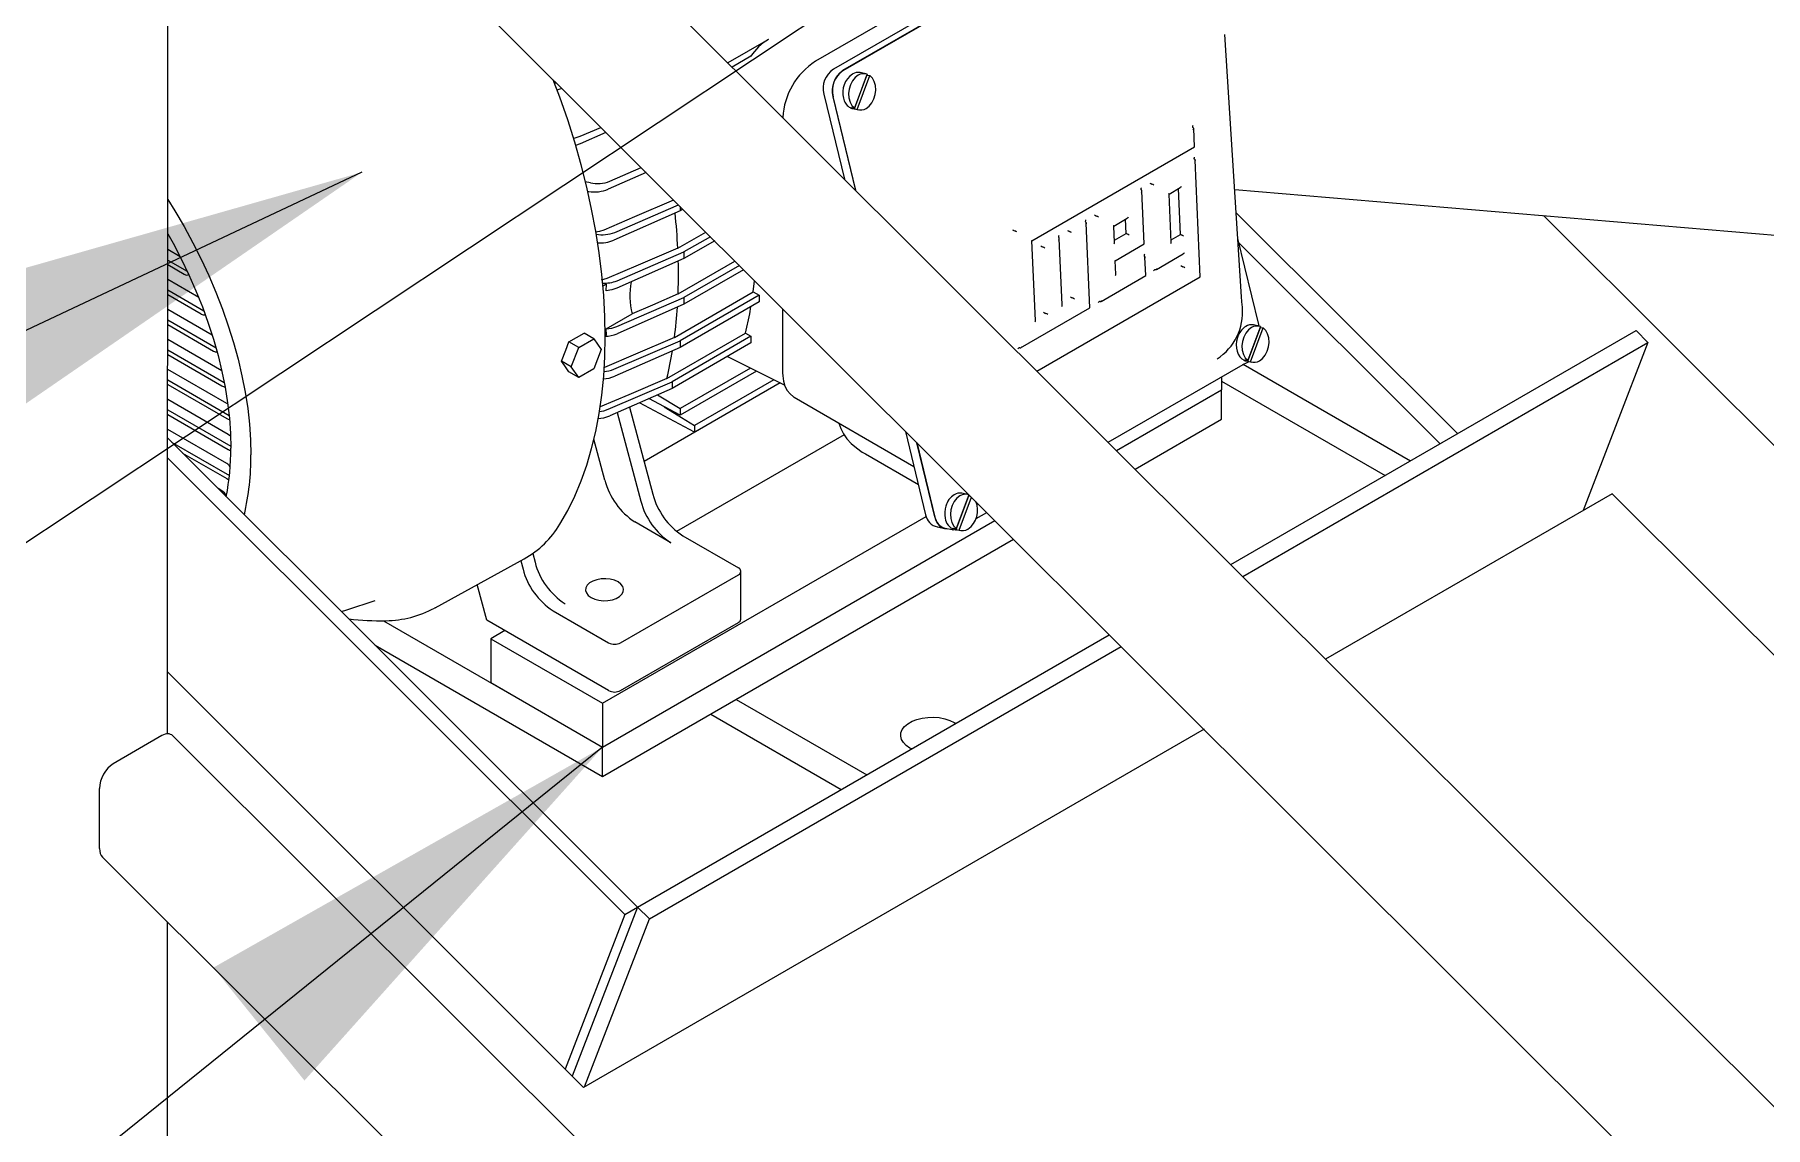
# Model space of a CAD drawing. Header units: millimetres. Extents: x 0 to 55611, y 0 to 32827.
# Drawn here: x 42635.4 to 43125.7, y 12309.5 to 12619.1 of the extents above; entities that cross this region are included whole.
import ezdxf

# ---------------------------------------------------------------- set-up
doc = ezdxf.new("R2010")
doc.units = ezdxf.units.MM
doc.header["$LTSCALE"] = 10
doc.linetypes.add('SLD-Continua', pattern=[0])
doc.layers.add('EQUIPO', color=30, linetype='SLD-Continua')
doc.layers.add('STRUC', color=5, linetype='SLD-Continua')
doc.styles.add('1', font='romans.shx', dxfattribs={"height": 125})
doc.dimstyles.new('50', dxfattribs={"dimscale": 0, "dimtxt": 125, "dimasz": 125, "dimexe": 125, "dimexo": 125, "dimgap": 50, "dimtad": 1, "dimdec": 0, "dimlfac": 49.861111, "dimzin": 1, "dimtxsty": '1', "dimcen": 2.5, "dimclrd": 1, "dimclre": 1, "dimadec": 0, "dimazin": 0, "dimtfac": 1, "dimtdec": 0, "dimtmove": 0, "dimatfit": 3, "dimfxl": 1, "dimtzin": 1, "dimarcsym": 0})

msp = doc.modelspace()

# ---------------------------------------------------------------- linework, layer by layer
at = {"color": 7, "linetype": 'SLD-Continua', "lineweight": 25}
for p, q in [((42944.31, 12656.9), (42861.72, 12609.23)), ((42946.91, 12656.53), (42864.32, 12608.85)), ((42946.87, 12656.42), (42864.39, 12608.81)), ((42918.85, 12647.43), (42856.63, 12611.5)), ((42843.3, 12617.7), (42831.84, 12611.08)), ((42977.35, 12544.81), (42972.62, 12619.05)), ((42838.29, 12612.91), (42833.04, 12609.88)), ((42782.62, 12605.39), (42783.17, 12605.44)), ((42867.67, 12598.02), (42871.24, 12607.59)), ((42871.26, 12607.85), (42867.69, 12598.27)), ((42868.47, 12597.85), (42872.04, 12607.43)), ((42870.9, 12607.95), (42869.28, 12608.28)), ((42871.24, 12607.59), (42872.04, 12607.43)), ((42859.01, 12602.22), (42864.84, 12578.15)), ((42861.58, 12601.51), (42868.01, 12574.98)), ((42868.09, 12574.9), (42861.66, 12601.47)), ((42866.88, 12598.44), (42867.69, 12598.27)), ((42867.22, 12598.08), (42868.84, 12597.76)), ((42867.67, 12598.02), (42868.47, 12597.85)), ((42789.98, 12590.25), (42795.86, 12592.78)), ((42797.29, 12591.35), (42789.98, 12588.13)), ((42964.01, 12587.25), (42963.78, 12592.46)), ((42789.98, 12588.13), (42788.62, 12587.67)), ((42917.96, 12560.66), (42964.01, 12587.25)), ((42798.36, 12577.53), (42807.29, 12581.37)), ((42965.62, 12550.48), (42964.18, 12583.47)), ((42792.89, 12577.04), (42791.42, 12577.34)), ((42808.67, 12580), (42797.91, 12575.26)), ((42792.03, 12574.64), (42792.44, 12574.58)), ((42816.45, 12572.13), (42816.51, 12572.16)), ((42949.8, 12559.76), (42949.14, 12574.79)), ((42956.81, 12573.88), (42959.99, 12575.72)), ((42957.41, 12560.28), (42956.81, 12573.89)), ((42960.04, 12562.42), (42959.47, 12575.42)), ((42818.29, 12569.1), (42799.51, 12560.83)), ((42799.79, 12563.03), (42817.87, 12570.81)), ((42818.29, 12570.39), (42818.29, 12569.1)), ((42819.11, 12569.57), (42818.29, 12569.1)), ((42941.13, 12564.83), (42944.96, 12567.04)), ((42944.61, 12562.72), (42944.43, 12566.74)), ((42817.64, 12558.56), (42825.56, 12563.13)), ((42826.89, 12561.81), (42819.39, 12557.49)), ((42926.55, 12542.47), (42925.72, 12561.27)), ((42934.37, 12541.64), (42933.31, 12565.66)), ((42941.33, 12560.21), (42941.13, 12564.83)), ((42941.31, 12560.82), (42944.61, 12562.72)), ((42944.89, 12562.58), (42944.61, 12562.72)), ((42957.38, 12560.89), (42960.04, 12562.42)), ((42960.32, 12562.27), (42960.04, 12562.42)), ((42982.19, 12536.98), (42976.3, 12561.3)), ((42676.69, 12556.11), (42673.17, 12558.14)), ((42800.44, 12549.34), (42819.39, 12557.49)), ((42828.09, 12560.61), (42819.39, 12555.59)), ((42819.39, 12557.49), (42819.39, 12555.59)), ((42918.95, 12538.08), (42917.96, 12560.67)), ((42941.56, 12555), (42949.8, 12559.76)), ((42953.23, 12552.53), (42960.82, 12556.91)), ((42673.17, 12555.2), (42678.69, 12552.01)), ((42673.17, 12553.89), (42677.84, 12551.2)), ((42819.39, 12555.59), (42800.35, 12547.21)), ((42817.73, 12545.58), (42833.84, 12554.87)), ((42835.1, 12553.62), (42819.39, 12544.55)), ((42836.3, 12552.42), (42819.39, 12542.66)), ((42941.73, 12551.23), (42941.56, 12555.01)), ((42950.19, 12550.78), (42949.97, 12555.99)), ((42681.94, 12544.59), (42673.17, 12549.65)), ((42673.17, 12546.71), (42683.41, 12540.8)), ((42797.58, 12549.95), (42795.97, 12549.45)), ((42797.4, 12548.33), (42796.29, 12548.57)), ((42797.4, 12548.33), (42796.45, 12547.78)), ((42797.35, 12546.5), (42797.4, 12548.33)), ((42839.04, 12546.18), (42839.39, 12549.33)), ((42919.34, 12523.75), (42965.62, 12550.47)), ((42937.55, 12543.48), (42950.19, 12550.78)), ((42673.17, 12545.4), (42682.67, 12539.91)), ((42800.35, 12536.36), (42819.39, 12544.55)), ((42819.39, 12542.66), (42800.44, 12534.32)), ((42816.71, 12533.29), (42839.04, 12546.18)), ((42840.68, 12545.24), (42818.29, 12532.32)), ((42840.68, 12543.35), (42818.29, 12530.42)), ((42819.39, 12544.55), (42819.39, 12542.66)), ((42839.04, 12546.18), (42840.68, 12545.24)), ((42840.68, 12545.24), (42840.68, 12543.35)), ((42914.77, 12530.33), (42934.36, 12541.64)), ((42685.77, 12533.88), (42673.16, 12541.16)), ((42673.16, 12538.22), (42686.83, 12530.33)), ((42673.16, 12536.91), (42686.15, 12529.42)), ((42797.35, 12535.72), (42804.75, 12539.99)), ((42847.34, 12541.4), (42847.34, 12523.21)), ((42982.33, 12536.47), (42980.72, 12536.8)), ((42982.35, 12536.49), (42982.19, 12536.98)), ((42688.47, 12523.83), (42673.16, 12532.67)), ((42786.82, 12532.04), (42791.14, 12534.45)), ((42789.6, 12530.43), (42786.82, 12532.04)), ((42789.6, 12530.43), (42793.85, 12532.88)), ((42793.85, 12532.88), (42791.14, 12534.45)), ((42793.85, 12532.88), (42795.97, 12529.86)), ((42797.4, 12533.95), (42797.1, 12533.78)), ((42797.4, 12533.95), (42797.35, 12535.72)), ((42799.51, 12524.24), (42818.29, 12532.32)), ((42814.56, 12521.66), (42836.81, 12534.51)), ((42838.37, 12533.61), (42816.06, 12520.73)), ((42838.37, 12531.72), (42816.06, 12518.84)), ((42818.29, 12532.32), (42818.29, 12530.42)), ((42836.81, 12534.51), (42838.37, 12533.61)), ((42838.37, 12533.61), (42838.37, 12531.72)), ((42976.43, 12533.89), (42976.19, 12533.24)), ((42979.1, 12526.54), (42982.67, 12536.11)), ((42982.69, 12536.37), (42979.12, 12526.79)), ((42979.91, 12526.37), (42983.48, 12535.95)), ((42982.67, 12536.11), (42983.48, 12535.95)), ((42673.16, 12529.73), (42689.16, 12520.49)), ((42673.16, 12528.42), (42688.51, 12519.56)), ((42787.48, 12524.96), (42789.6, 12530.43)), ((42795.97, 12529.86), (42793.85, 12524.39)), ((42818.29, 12530.42), (42799.79, 12522.28)), ((42831.69, 12527.86), (42847.92, 12519.76)), ((42978.31, 12526.96), (42979.12, 12526.79)), ((42689.87, 12514.53), (42673.16, 12524.18)), ((42787.48, 12524.96), (42784.72, 12526.55)), ((42789.6, 12521.94), (42786.82, 12523.54)), ((42789.6, 12521.94), (42787.48, 12524.96)), ((42793.85, 12524.39), (42789.6, 12521.94)), ((42838.21, 12524.61), (42818.29, 12513.11)), ((42839.96, 12523.73), (42818.29, 12511.22)), ((42939.56, 12503.57), (42977.77, 12525.63)), ((42971.7, 12522.13), (42971.7, 12518.43)), ((42977.83, 12525.66), (43025.21, 12498.31)), ((42978.66, 12526.6), (42980.27, 12526.27)), ((42979.1, 12526.54), (42979.91, 12526.37)), ((42673.16, 12521.24), (42690.54, 12511.2)), ((42673.16, 12519.93), (42689.87, 12510.28)), ((42797.91, 12512.93), (42816.06, 12520.73)), ((42816.06, 12518.84), (42798.36, 12511.05)), ((42846.62, 12520.4), (42808.09, 12498.16)), ((42811.94, 12517.03), (42818.29, 12513.11)), ((42816.06, 12520.73), (42816.06, 12518.84)), ((42844.86, 12521.28), (42822.4, 12508.32)), ((42846.61, 12520.41), (42822.4, 12506.43)), ((42941.91, 12501.23), (42971.7, 12518.43)), ((42971.7, 12520.91), (43018.02, 12494.16)), ((42971.7, 12510.13), (42971.7, 12518.43)), ((42690.32, 12505.78), (42673.16, 12515.69)), ((42673.16, 12512.75), (42691.03, 12502.43)), ((42690.17, 12514.33), (42689.87, 12514.53)), ((42804, 12513.53), (42810.57, 12488.88)), ((42822.4, 12506.43), (42806.84, 12514.78)), ((42818.29, 12511.22), (42809.48, 12515.95)), ((42813.82, 12513.62), (42822.4, 12508.32)), ((42818.29, 12513.11), (42818.29, 12511.22)), ((42850.63, 12516.33), (42884.54, 12496.75)), ((42689.87, 12497.54), (42673.15, 12507.2)), ((42673.16, 12511.44), (42690.32, 12501.53)), ((42800.49, 12511.99), (42807.18, 12486.92)), ((42822.4, 12508.32), (42822.4, 12506.43)), ((42947.17, 12495.97), (42971.7, 12510.13)), ((42674.26, 12503.62), (42690.64, 12494.16)), ((42796.99, 12492.79), (42793.89, 12504.43)), ((42864.75, 12505.71), (42817.3, 12478.32)), ((42882.14, 12506.67), (42887.85, 12483.06)), ((42885.31, 12503.51), (42890.43, 12482.35)), ((42890.47, 12482.45), (42885.39, 12503.42)), ((42677.36, 12500.52), (42689.87, 12493.3)), ((42870.77, 12500.27), (42885.79, 12491.6)), ((42688.51, 12489.84), (42687.46, 12490.45)), ((42896.51, 12478.86), (42900.08, 12488.43)), ((42900.1, 12488.69), (42896.53, 12479.12)), ((42897.32, 12478.7), (42900.8, 12488.04)), ((42899.74, 12488.79), (42898.12, 12489.12)), ((42900.08, 12488.43), (42900.49, 12488.35)), ((42902.15, 12481.98), (42905.15, 12483.71)), ((42796.33, 12429.64), (42888, 12482.56)), ((42796.33, 12417.19), (42907.49, 12481.37)), ((42815.68, 12475.13), (42805.5, 12481.01)), ((42891.13, 12479.58), (42893.28, 12479.15)), ((42893.32, 12479.25), (42895.46, 12478.82)), ((42895.72, 12478.87), (42895.48, 12478.92)), ((42895.5, 12478.81), (42895.74, 12478.81)), ((42895.72, 12479.28), (42896.53, 12479.12)), ((42896.06, 12478.92), (42897.68, 12478.6)), ((42896.33, 12478.81), (42896.64, 12478.81)), ((42896.51, 12478.86), (42897.32, 12478.7)), ((42796.33, 12408.9), (42912.76, 12476.11)), ((42819.08, 12477.09), (42834.8, 12468.01)), ((42748.89, 12456.68), (42774.14, 12470.55)), ((42773.17, 12470.01), (42773.8, 12467.65)), ((42776.55, 12472.05), (42777.2, 12469.61)), ((42763.52, 12453.15), (42760.83, 12463.24)), ((42801.42, 12446.78), (42834.8, 12466.05)), ((42835.5, 12453.48), (42835.5, 12467.03)), ((42748.89, 12456.68), (42748.73, 12456.59)), ((42782.31, 12455.86), (42798.03, 12446.78)), ((42734.25, 12453.03), (42796.33, 12417.19)), ((42798.03, 12433.23), (42763.52, 12453.15)), ((42768.61, 12450.21), (42764.65, 12447.93)), ((42801.42, 12433.23), (42834.8, 12452.5)), ((42731.9, 12446.1), (42796.33, 12408.9)), ((42764.65, 12447.93), (42796.33, 12429.64)), ((42764.65, 12447.93), (42764.65, 12435.48)), ((42764.65, 12435.48), (42796.33, 12417.19)), ((42796.33, 12429.64), (42796.33, 12417.19)), ((42834.15, 12430.73), (42871.15, 12409.38)), ((42826.97, 12426.58), (42863.96, 12405.23)), ((42895.96, 12424.2), (42896.39, 12423.95)), ((42796.33, 12408.9), (42796.33, 12417.19)), ((42883.82, 12416.69), (42883.39, 12416.94))]:
    msp.add_line(p, q, dxfattribs=at)
at = {"color": 7, "linetype": 'SLD-Continua', "lineweight": 25, "flags": 128}
for points in [[(42784.26, 12601.32), (42782.66, 12605.53), (42782.37, 12606.24)], [(42868.73, 12607.55), (42867.86, 12606.88), (42867.11, 12605.96), (42866.53, 12604.86), (42866.16, 12603.62), (42866.02, 12602.35), (42866.11, 12601.1), (42866.44, 12599.96), (42866.97, 12599), (42867.69, 12598.27)], [(42871, 12598.16), (42871.87, 12598.83), (42872.62, 12599.74), (42873.2, 12600.85), (42873.57, 12602.08), (42873.71, 12603.36), (42873.62, 12604.61), (42873.29, 12605.75), (42872.76, 12606.71), (42872.04, 12607.43)], [(42784.83, 12603.78), (42783.62, 12603.37), (42783.44, 12603.35)], [(42797.1, 12533.45), (42796.99, 12539.23), (42796.66, 12545.11), (42796.12, 12551.1), (42795.37, 12557.19), (42794.4, 12563.35), (42793.22, 12569.58), (42791.84, 12575.86), (42790.24, 12582.19), (42788.45, 12588.55), (42786.45, 12594.93), (42784.26, 12601.32)], [(42963.65, 12592.7), (42963.58, 12592.77), (42963.55, 12592.87), (42963.54, 12593), (42963.58, 12593.18), (42963.65, 12593.34)], [(42963.66, 12592.7), (42963.65, 12592.7), (42963.65, 12592.7)], [(42963.67, 12592.69), (42963.67, 12592.69), (42963.66, 12592.7)], [(42963.67, 12592.05), (42963.76, 12592.26), (42963.78, 12592.48), (42963.76, 12592.57), (42963.72, 12592.64), (42963.67, 12592.69)], [(42788.04, 12589.71), (42788.28, 12589.73), (42789.98, 12590.25)], [(42963.88, 12587.33), (42963.98, 12587.27), (42964.01, 12587.25)], [(42964.05, 12583.71), (42963.99, 12583.77), (42963.94, 12583.87), (42963.93, 12584.01), (42963.97, 12584.19), (42964.04, 12584.36)], [(42964.05, 12583.71), (42964.12, 12583.66), (42964.17, 12583.55), (42964.18, 12583.42), (42964.14, 12583.24), (42964.07, 12583.07)], [(42960.28, 12576.04), (42960.15, 12575.85), (42959.99, 12575.72)], [(42673.17, 12572.31), (42675.16, 12569.14), (42677.8, 12564.65), (42680.29, 12560.09), (42682.63, 12555.45), (42684.81, 12550.77), (42686.82, 12546.05), (42688.66, 12541.31), (42690.32, 12536.56), (42691.8, 12531.82), (42693.09, 12527.09), (42694.19, 12522.4), (42695.09, 12517.76), (42695.8, 12513.18), (42696.3, 12508.68), (42696.61, 12504.27), (42696.71, 12499.97)], [(42816.45, 12572.13), (42805.38, 12567.39), (42796.68, 12563.67)], [(42949.02, 12575.03), (42948.95, 12575.09), (42948.91, 12575.19), (42948.9, 12575.33), (42948.93, 12575.51), (42949, 12575.68)], [(42949.03, 12574.39), (42949.12, 12574.61), (42949.14, 12574.83), (42949.11, 12574.92), (42949.07, 12574.99), (42949.02, 12575.03)], [(42956.81, 12573.89), (42956.81, 12573.89), (42956.77, 12573.91), (42956.69, 12573.96)], [(42933.18, 12566.54), (42933.09, 12566.33), (42933.07, 12566.11), (42933.09, 12566.02), (42933.13, 12565.95), (42933.18, 12565.91)], [(42945.25, 12567.36), (42945.11, 12567.17), (42944.95, 12567.04)], [(42673.17, 12562.63), (42674.65, 12559.98), (42676.98, 12555.54), (42679.15, 12551.04), (42681.15, 12546.49), (42682.99, 12541.92), (42684.65, 12537.33), (42686.12, 12532.74), (42687.41, 12528.18), (42688.51, 12523.64), (42689.41, 12519.15), (42690.12, 12514.72), (42690.63, 12510.36), (42690.93, 12506.1), (42691.03, 12501.94)], [(42796.68, 12563.67), (42795.43, 12563.26), (42794.36, 12563.09)], [(42913.05, 12563.48), (42913.05, 12563.49), (42913.04, 12563.49)], [(42913.05, 12563.48), (42913.06, 12563.48), (42913.07, 12563.47)], [(42925.59, 12562.16), (42925.5, 12561.95), (42925.48, 12561.73), (42925.5, 12561.64), (42925.54, 12561.57), (42925.59, 12561.52)], [(42925.59, 12561.52), (42925.59, 12561.52), (42925.6, 12561.51)], [(42925.61, 12561.51), (42925.61, 12561.51), (42925.6, 12561.51)], [(42925.61, 12560.87), (42925.7, 12561.08), (42925.72, 12561.3), (42925.7, 12561.39), (42925.66, 12561.46), (42925.61, 12561.51)], [(42928.62, 12563.27), (42928.63, 12563.27), (42928.63, 12563.26)], [(42928.63, 12563.26), (42928.64, 12563.26), (42928.65, 12563.26)], [(42933.18, 12565.91), (42933.18, 12565.9), (42933.19, 12565.9)], [(42933.19, 12565.9), (42933.2, 12565.89), (42933.21, 12565.89)], [(42933.21, 12565.89), (42933.27, 12565.83), (42933.3, 12565.72), (42933.31, 12565.59), (42933.28, 12565.42), (42933.21, 12565.25)], [(42941.13, 12564.83), (42941.13, 12564.83), (42941.09, 12564.86), (42941, 12564.91)], [(42817.64, 12558.56), (42806.41, 12553.74), (42797.58, 12549.95)], [(42917.84, 12560.74), (42917.93, 12560.69), (42917.96, 12560.67)], [(42921.03, 12558.89), (42921.03, 12558.89), (42921.04, 12558.88)], [(42921.06, 12558.87), (42921.05, 12558.88), (42921.04, 12558.88)], [(42949.67, 12559.84), (42949.77, 12559.78), (42949.79, 12559.76)], [(42949.83, 12556.87), (42949.75, 12556.65), (42949.73, 12556.43), (42949.75, 12556.34), (42949.79, 12556.27), (42949.84, 12556.23)], [(42949.84, 12556.23), (42949.91, 12556.17), (42949.96, 12556.07), (42949.97, 12555.93), (42949.93, 12555.75), (42949.86, 12555.58)], [(42961.11, 12557.23), (42960.97, 12557.04), (42960.82, 12556.91)], [(42941.44, 12555.08), (42941.53, 12555.03), (42941.56, 12555.01)], [(42952.42, 12552.15), (42952.55, 12552.34), (42952.73, 12552.48), (42952.82, 12552.51), (42952.9, 12552.52), (42952.97, 12552.5)], [(42952.97, 12552.5), (42953.05, 12552.48), (42953.16, 12552.5), (42953.28, 12552.57), (42953.42, 12552.7), (42953.52, 12552.85)], [(42800.35, 12547.21), (42798.93, 12546.74), (42797.35, 12546.5)], [(42941.62, 12550.83), (42941.71, 12551.05), (42941.72, 12551.23)], [(42950.19, 12550.78), (42950.19, 12550.78), (42950.15, 12550.81), (42950.07, 12550.86)], [(42965.62, 12550.48), (42965.62, 12550.48), (42965.58, 12550.51), (42965.5, 12550.55)], [(42817.73, 12545.58), (42810.46, 12542.45), (42804.75, 12539.99)], [(42836.81, 12534.51), (42838.01, 12539.92), (42838.37, 12542.02)], [(42929.44, 12544.46), (42929.45, 12544.46), (42929.46, 12544.46)], [(42929.46, 12544.46), (42929.47, 12544.45), (42929.47, 12544.45)], [(42934.36, 12541.64), (42934.36, 12541.64), (42934.32, 12541.67), (42934.24, 12541.72)], [(42937.29, 12543.44), (42937.2, 12543.47), (42937.09, 12543.44), (42936.97, 12543.38), (42936.84, 12543.25), (42936.74, 12543.09)], [(42937.29, 12543.44), (42937.37, 12543.42), (42937.48, 12543.45), (42937.6, 12543.51), (42937.73, 12543.64), (42937.84, 12543.8)], [(42977.58, 12541.81), (42977.46, 12543.33), (42977.35, 12544.82)], [(42918.85, 12537.68), (42918.93, 12537.89), (42918.95, 12538.08)], [(42921.87, 12540.07), (42921.86, 12540.08), (42921.85, 12540.08)], [(42921.88, 12540.07), (42921.87, 12540.07), (42921.87, 12540.07)], [(42784.26, 12480.41), (42786.45, 12484.27), (42788.45, 12488.34), (42790.24, 12492.63), (42791.84, 12497.12), (42793.22, 12501.8), (42794.4, 12506.67), (42795.37, 12511.71), (42796.12, 12516.92), (42796.66, 12522.29), (42796.99, 12527.8), (42797.1, 12533.45)], [(42784.72, 12526.55), (42785.91, 12529.62), (42786.82, 12532.04)], [(42816.71, 12533.29), (42805.62, 12528.53), (42796.9, 12524.78)], [(42797.35, 12535.72), (42798.92, 12535.92), (42800.35, 12536.36)], [(42976.19, 12533.24), (42975.94, 12532.26), (42975.84, 12531.26), (42975.88, 12530.27), (42976.07, 12529.34), (42976.4, 12528.5), (42976.84, 12527.78), (42977.4, 12527.2), (42978.04, 12526.8)], [(42980.16, 12536.07), (42979.29, 12535.4), (42978.54, 12534.48), (42977.97, 12533.37), (42977.6, 12532.14), (42977.45, 12530.86), (42977.55, 12529.62), (42977.87, 12528.48), (42978.41, 12527.52), (42979.12, 12526.79)], [(42982.44, 12526.68), (42983.31, 12527.35), (42984.05, 12528.26), (42984.63, 12529.37), (42985, 12530.6), (42985.15, 12531.88), (42985.05, 12533.13), (42984.73, 12534.27), (42984.19, 12535.23), (42983.48, 12535.95)], [(42914.51, 12530.3), (42914.42, 12530.32), (42914.31, 12530.3), (42914.19, 12530.23), (42914.06, 12530.1), (42913.96, 12529.95)], [(42914.51, 12530.3), (42914.6, 12530.28), (42914.71, 12530.3), (42914.83, 12530.37), (42914.96, 12530.5), (42915.06, 12530.65)], [(42978.04, 12526.8), (42978.36, 12526.68), (42978.66, 12526.6)], [(42786.82, 12523.54), (42785.66, 12525.22), (42784.72, 12526.55)], [(42847.34, 12523.21), (42847.37, 12522.37), (42847.58, 12520.86), (42848, 12519.48), (42848.62, 12518.26), (42849.43, 12517.26), (42850.38, 12516.48), (42850.79, 12516.27)], [(42977.75, 12525.62), (42978.97, 12526.18), (42979.54, 12526.42)], [(42814.56, 12521.66), (42803.77, 12517.05), (42795.61, 12513.57)], [(42795.38, 12512.3), (42796.67, 12512.52), (42797.91, 12512.93)], [(42863.25, 12509.04), (42863.26, 12508.96), (42863.79, 12507.46), (42864.55, 12505.99), (42865.55, 12504.58), (42866.79, 12503.23), (42868.24, 12501.97), (42869.9, 12500.79), (42870.77, 12500.27)], [(42690.97, 12505.27), (42690.68, 12505.53), (42690.32, 12505.78)], [(42689.87, 12493.3), (42690.21, 12493.14), (42690.52, 12493.06)], [(42897.57, 12488.39), (42896.7, 12487.72), (42895.95, 12486.8), (42895.38, 12485.7), (42895.01, 12484.47), (42894.86, 12483.19), (42894.96, 12481.94), (42895.28, 12480.8), (42895.82, 12479.84), (42896.53, 12479.12)], [(42890.43, 12482.35), (42890.74, 12481.41), (42891.2, 12480.59), (42891.77, 12479.93), (42892.45, 12479.44), (42893.2, 12479.16), (42894, 12479.09), (42894.09, 12479.1)], [(42896.45, 12478.84), (42896.18, 12478.76), (42895.99, 12478.81)], [(42800.72, 12464.01), (42799.69, 12464.47), (42798.51, 12464.78), (42797.23, 12464.92), (42795.93, 12464.87), (42794.68, 12464.65), (42793.57, 12464.26), (42792.65, 12463.73), (42791.97, 12463.09), (42791.59, 12462.37), (42791.51, 12461.62), (42791.74, 12460.88), (42792.28, 12460.19), (42793.08, 12459.6)], [(42793.08, 12459.6), (42794.11, 12459.14), (42795.29, 12458.83), (42796.57, 12458.69), (42797.87, 12458.74), (42799.12, 12458.96), (42800.23, 12459.35), (42801.15, 12459.88), (42801.82, 12460.53), (42802.21, 12461.24), (42802.29, 12461.99), (42802.05, 12462.73), (42801.52, 12463.42), (42800.72, 12464.01)], [(42722.35, 12455.62), (42723.88, 12456.08), (42731.87, 12458.75)], [(42883.39, 12416.94), (42882.34, 12417.67), (42881.54, 12418.5), (42881.02, 12419.39), (42880.79, 12420.33), (42880.87, 12421.28), (42881.24, 12422.2), (42881.9, 12423.07), (42882.83, 12423.85), (42883.99, 12424.52), (42885.35, 12425.05), (42886.85, 12425.44), (42888.44, 12425.65), (42890.08, 12425.7), (42891.71, 12425.57), (42893.26, 12425.26), (42894.7, 12424.8), (42895.96, 12424.2)]]:
    msp.add_lwpolyline(points, dxfattribs=at)
at = {"color": 7, "linetype": 'SLD-Continua', "lineweight": 25}
for centre, radius, start, end in [((42852.04, 12603.53), 16.64, 121.6581, 145.6958), ((42867.75, 12594.4), 20.4, 123.0355, 176.727), ((42865.31, 12603.81), 6.5, 123.5452, 194.1659), ((42868.26, 12603.2), 6.89, 124.8905, 194.2273), ((42868.33, 12603.16), 6.89, 124.8905, 194.2273), ((42870.77, 12602.63), 6.39, 124.8905, 194.2273), ((42869.04, 12604.54), 3.85, 118.7409, 119.9993), ((42868.73, 12605.24), 3.09, 79.6811, 119.9129), ((42870.32, 12604.98), 3.02, 71.9217, 121.7775), ((42868.66, 12601.88), 4.17, 191.3743, 234.248), ((42867.79, 12600.86), 2.83, 236.5247, 258.4495), ((42868.64, 12600.78), 2.93, 233.1426, 250.6302), ((42869.41, 12600.73), 3.02, 251.9217, 301.7775), ((42794.82, 12586.34), 9.49, 258.2632, 291.8677), ((42959.56, 12591.38), 16.56, 240.1615, 242.4495), ((42944.1, 12561.75), 16.87, 60.1825, 62.4286), ((42793.94, 12584.89), 10.41, 261.7529, 292.4463), ((42645.85, 12550.19), 172, 2.789, 6.1005), ((42944.03, 12582.6), 16.87, 240.1825, 242.4286), ((42928.42, 12552.7), 16.87, 60.1825, 62.4286), ((42796.32, 12571.7), 9.34, 258.8309, 291.7875), ((42920.99, 12578.67), 17.14, 240.1949, 242.3489), ((42905.12, 12548.29), 17.14, 60.1949, 62.3489), ((42936.48, 12578.28), 16.94, 240.1825, 242.3613), ((42920.69, 12548.08), 17.14, 60.1949, 62.3489), ((42937.23, 12547.9), 16.56, 60.1615, 62.4495), ((42952.66, 12547.59), 16.56, 60.1615, 62.4495), ((42795.79, 12569.58), 9.51, 264.3299, 293.0408), ((42928.88, 12573.9), 16.94, 240.1825, 242.3613), ((42913.2, 12543.87), 16.94, 60.1825, 62.3613), ((42940.65, 12560.17), 0.678, 327.9209, 3.646), ((42956.73, 12560.24), 0.678, 327.9209, 3.646), ((42663.53, 12550.96), 154.3, 0.0056, 1.4586), ((42968.37, 12567.97), 16.56, 240.1615, 242.4495), ((42953.06, 12538.61), 16.56, 60.1615, 62.4495), ((42678.6, 12552.26), 1.31, 234.3824, 294.3071), ((42797.19, 12557.03), 8.36, 263.7185, 292.8656), ((42822.77, 12545.1), 18.73, 167.9069, 195.8234), ((42671.67, 12550.94), 146.16, 357.895, 0.0112), ((42690.35, 12549.9), 127.45, 352.512, 356.3765), ((42925.85, 12542.43), 0.695, 328.3648, 3.1802), ((42937.3, 12559.47), 16.94, 240.1825, 242.3613), ((42921.52, 12529.27), 17.14, 60.1949, 62.3489), ((42961.86, 12540.45), 15.78, 302.8879, 4.9698), ((42683.46, 12541.05), 1.39, 235.299, 284.3806), ((42929.8, 12555.26), 17.14, 240.1949, 242.3489), ((42914.02, 12525.06), 16.94, 60.1825, 62.3613), ((42980.16, 12533.77), 3.08, 79.5685, 121.5001), ((42796.92, 12542.5), 8.9, 270.6568, 293.2495), ((42981.37, 12531.86), 5.34, 121.9249, 157.6229), ((42981.75, 12533.5), 3.02, 71.9217, 121.7775), ((42686.98, 12530.7), 1.53, 237.0368, 276.2015), ((42709.99, 12546.98), 107.58, 346.392, 350.6406), ((42980.07, 12529.3), 2.93, 233.1426, 250.6302), ((42796.33, 12530.2), 8.64, 271.2647, 293.5795), ((42796.53, 12531.03), 7.41, 271.367, 293.7507), ((42980.84, 12529.25), 3.02, 251.9217, 301.7775), ((42689.36, 12520.9), 1.59, 237.4726, 270.852), ((42690.75, 12511.67), 1.64, 237.8126, 266.7387), ((42794.84, 12519.07), 8.76, 271.1612, 293.6829), ((42620.84, 12501.53), 70.19, 349.021, 0.335), ((42688.08, 12494.59), 3.46, 36.6067, 58.7129), ((42691.22, 12502.96), 1.69, 238.0713, 263.6297), ((42624.02, 12499.32), 72.69, 347.0685, 0.5121), ((42816.37, 12497.81), 20.01, 194.5185, 237.1078), ((42686.49, 12486.63), 3.79, 28.9653, 57.876), ((42829.94, 12493.89), 20.01, 194.5185, 237.1078), ((42898.98, 12483.98), 5.62, 122.5814, 164.2595), ((42897.57, 12486.06), 3.11, 79.779, 121.2896), ((42899.16, 12485.82), 3.02, 71.9217, 121.7775), ((42826.55, 12491.93), 20.01, 194.5185, 237.1078), ((42892, 12483.72), 4.2, 189.0246, 258.77), ((42900.11, 12483.41), 6.86, 162.1845, 191.0488), ((42896.19, 12484.24), 6.39, 304.8674, 23.7269), ((42760.86, 12494.28), 27.2, 299.2316, 329.3483), ((42894.34, 12483.04), 3.92, 188.517, 254.8172), ((42896.89, 12482.37), 3.53, 184.5086, 256.4808), ((42897.48, 12481.62), 2.93, 233.1426, 250.6302), ((42898.25, 12481.57), 3.02, 251.9217, 301.7775), ((42796.57, 12474.62), 20.01, 194.5185, 237.1078), ((42834.43, 12467.03), 1.05, 290.7834, 69.2166), ((42793.17, 12472.67), 20.01, 194.5185, 237.1078), ((42733.11, 12527.14), 74.13, 263.2967, 271.4168), ((42734.63, 12482.51), 29.48, 270.6056, 298.4992), ((42834.3, 12453.6), 1.21, 294.3747, 354.3052), ((42799.73, 12450.06), 3.69, 242.6097, 297.3903), ((42799.73, 12436.51), 3.69, 242.6097, 297.3903)]:
    msp.add_arc(centre, radius, start, end, dxfattribs=at)
at = {"layer": 'EQUIPO', "linetype": 'SLD-Continua', "lineweight": 25}
msp.add_line((42975.42, 12575.17), (43294.71, 12548.24), dxfattribs=at)
at = {"layer": 'STRUC', "linetype": 'SLD-Continua', "lineweight": 25}
for p, q in [((43539.25, 11905.07), (41788.85, 13651.99)), ((41786.91, 13599.72), (43501.05, 11889)), ((42673.13, 12420.97), (42673.21, 12715.18)), ((43038.54, 12506.01), (42975.84, 12568.59)), ((43257.46, 12373.58), (43062.85, 12567.8)), ((43033.61, 12503.16), (42976.6, 12560.06)), ((42974.28, 12468.92), (43089.08, 12535.19)), ((42977.66, 12465.55), (43092.45, 12531.82)), ((43092.45, 12531.82), (43074.1, 12484.25)), ((43092.45, 12531.82), (43089.08, 12535.19)), ((42673.15, 12504.72), (42806.24, 12371.9)), ((42673.15, 12499.06), (42802.64, 12369.83)), ((43082.3, 12488.98), (43001.13, 12442.12)), ((43851.72, 11721.09), (43082.3, 12488.98)), ((42806.24, 12371.9), (42939.87, 12449.05)), ((42809.61, 12368.54), (42943.25, 12445.68)), ((42790.97, 12320.8), (42673.14, 12438.4)), ((42671.53, 12420.48), (42657.71, 12412.5)), ((43500.92, 11595.71), (42674.58, 12420.41)), ((42966.72, 12422.26), (42790.97, 12320.8)), ((42653.84, 12388.53), (42653.84, 12405.52)), ((42654.65, 12386.08), (43499.46, 11542.96)), ((42806.24, 12371.9), (42787.76, 12324)), ((42802.64, 12369.83), (42806.24, 12371.9)), ((42809.61, 12368.54), (42806.24, 12371.9)), ((42673.02, 12011.07), (42673.12, 12367.66)), ((42802.64, 12369.83), (42785.74, 12326.01)), ((42791.26, 12320.97), (42809.61, 12368.54))]:
    msp.add_line(p, q, dxfattribs=at)
for centre, start_param, end_param in [((42671.53, 12415.73), 6.098506, 7.006763), ((42657.71, 12407.75), 0.723578, 2.294374), ((42657.7, 12390.76), 2.294374, 2.956913)]:
    msp.add_ellipse(centre, major_axis=(2.56, 5.04), ratio=0.574981, start_param=start_param, end_param=end_param, dxfattribs=at)

# ---------------------------------------------------------------- leaders
for points in [[(43332.13, 12939.41), (41197.86, 11522.27)], [(42776.75, 12873.36), (40896.08, 12086.45)], [(42728.17, 12580.06), (41037.29, 11784.16)], [(43280.24, 12449), (41340.18, 10384)], [(42796.33, 12417.19), (41367.85, 11266.18)]]:
    msp.add_leader(points, dimstyle='50', override={"dimscale": 1, "dimlfac": 1})

doc.saveas('drawing.dxf')
